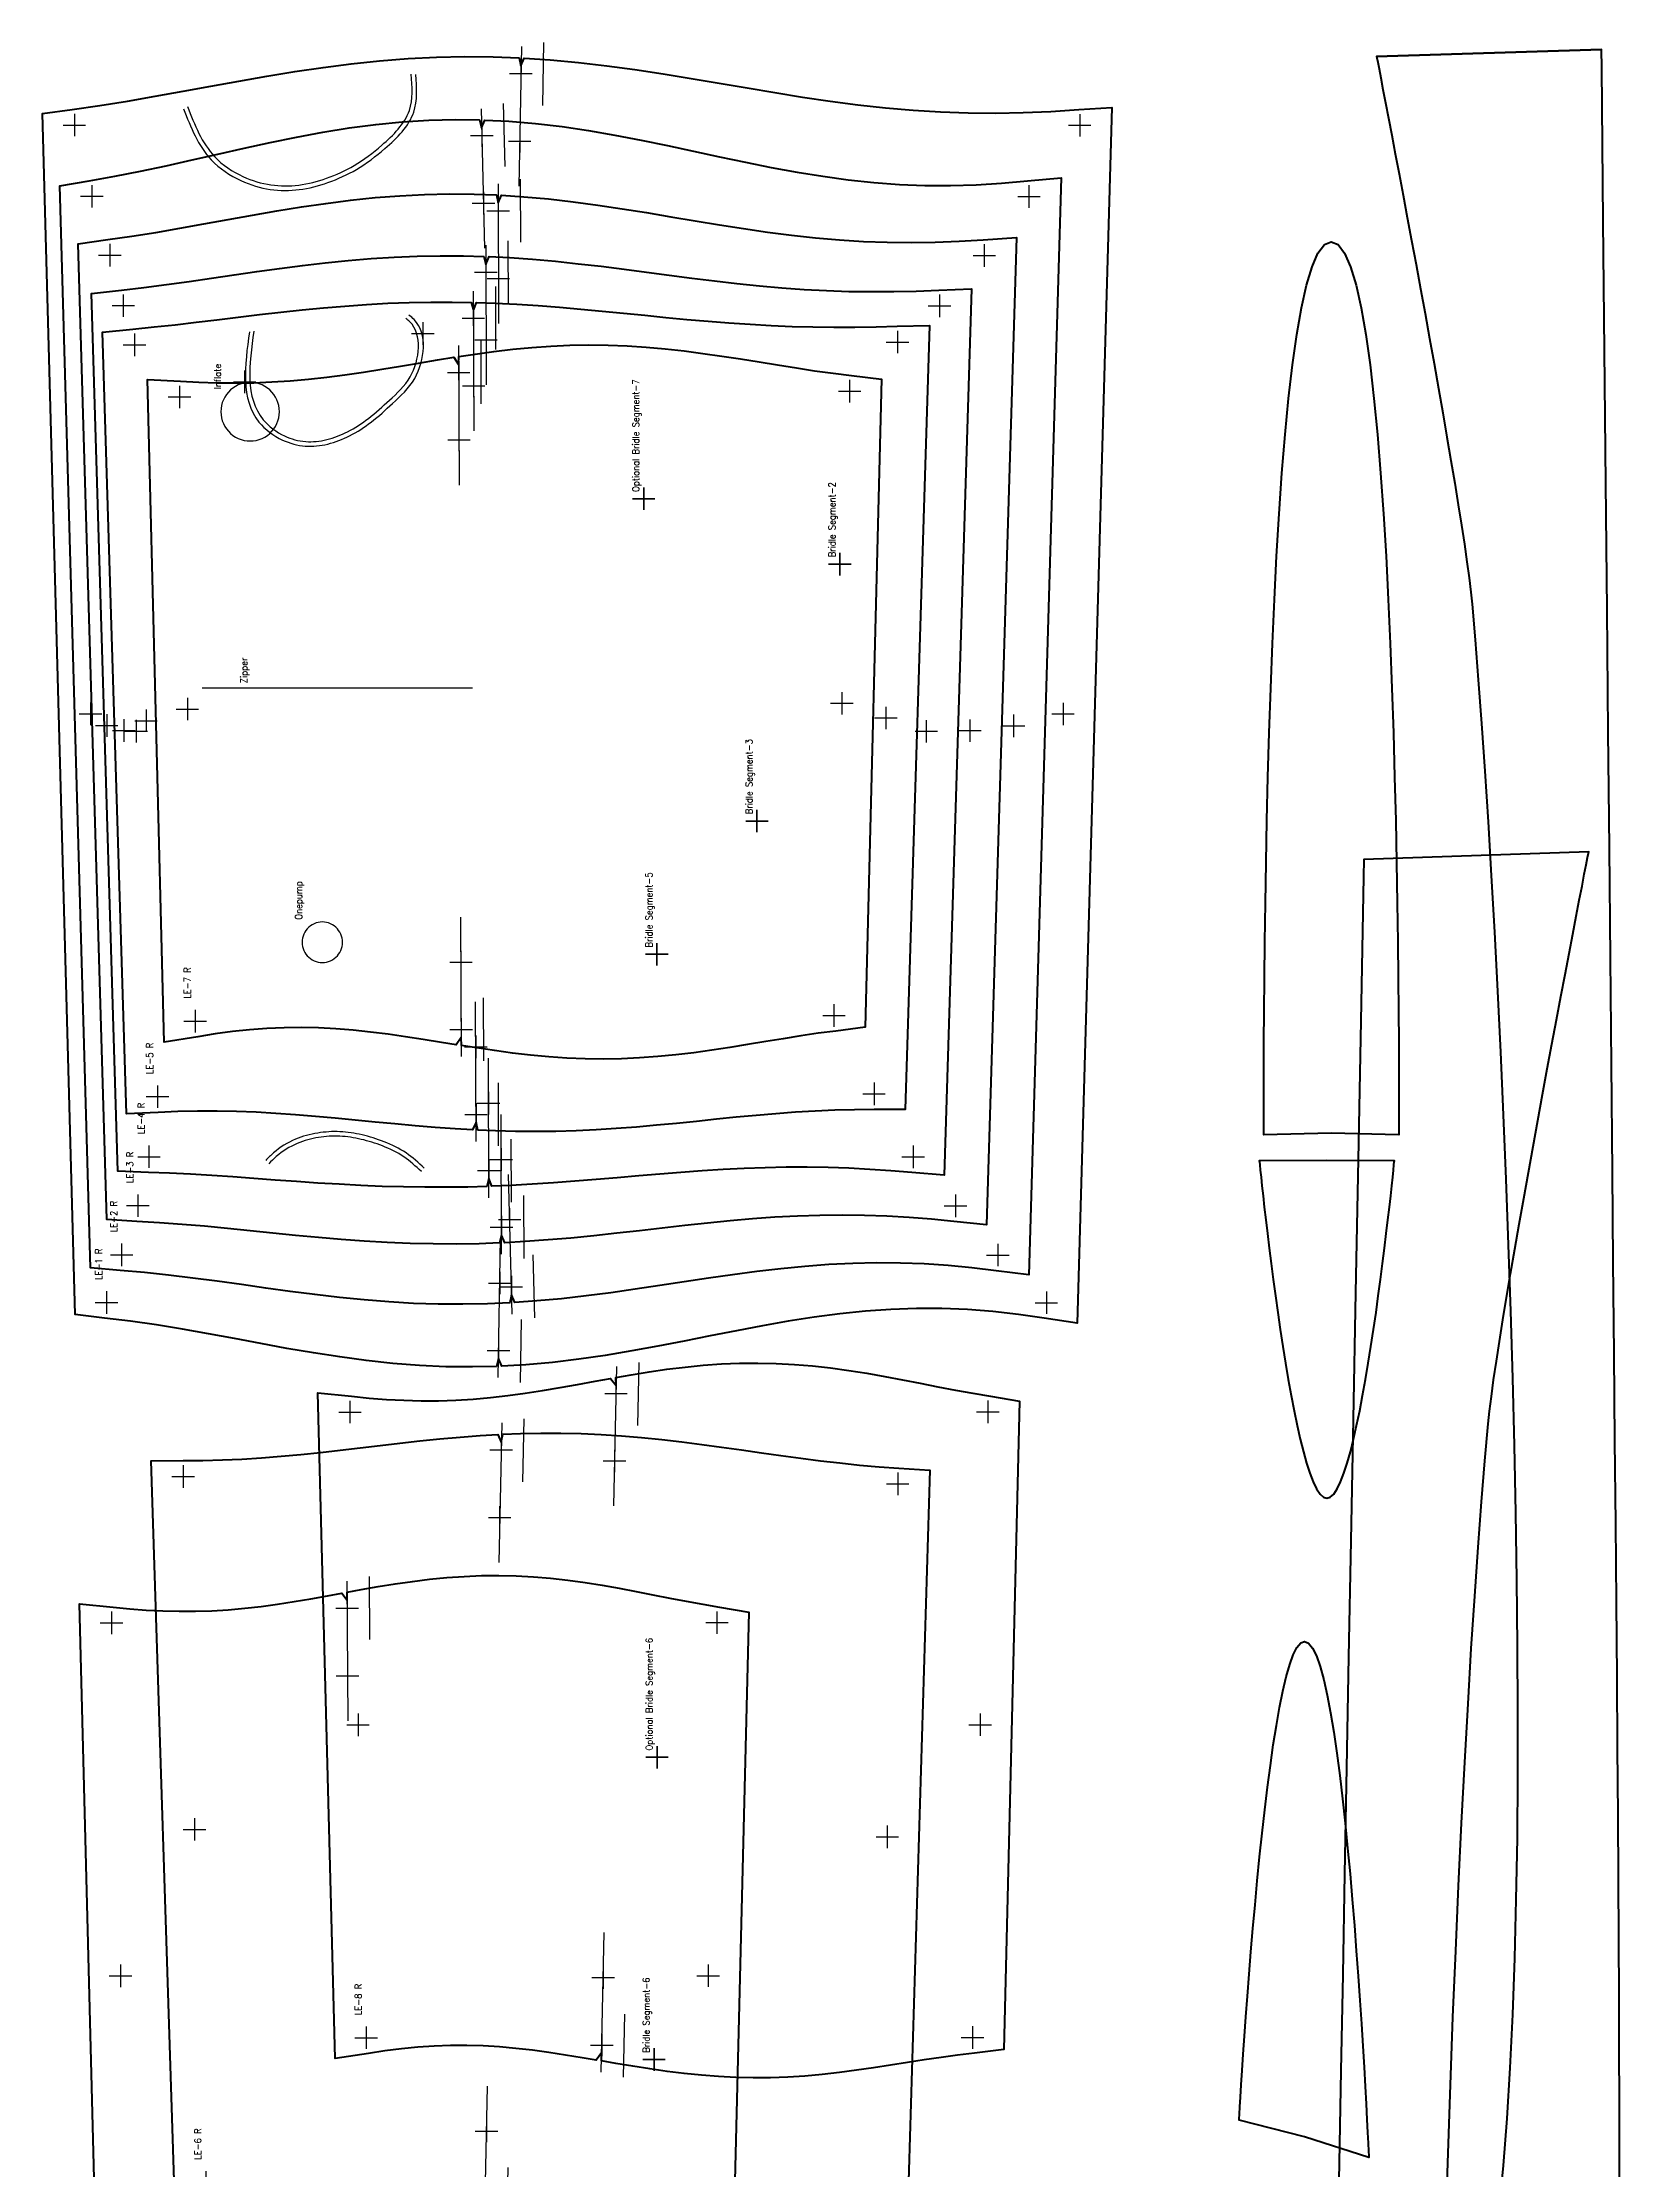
# Model space of a CAD drawing. Header units: millimetres. Extents: x 40 to 1725, y 19 to 1639.
# Drawn here: x 61 to 761, y 691 to 1636 of the extents above; entities that cross this region are included whole.
import ezdxf

# ---------------------------------------------------------------- set-up
doc = ezdxf.new("R2010")
doc.units = ezdxf.units.MM
doc.layers.get('0').update_dxf_attribs({"true_color": 0xffffff})
doc.layers.add('CUT', color=6, linetype='Continuous', lineweight=50, true_color=0xff00ff)
doc.layers.add('DRILL', color=2, linetype='Continuous', lineweight=35, true_color=0xffff00)
doc.layers.add('PEN', color=5, linetype='Continuous', true_color=0x0000ff)
doc.layers.add('TEXT', color=3, linetype='Continuous', true_color=0x00ff00)
doc.styles.add('textstyle11', font='standard')
doc.styles.add('textstyle23', font='standard')
doc.styles.add('textstyle24', font='standard')
doc.styles.add('textstyle25', font='standard')
doc.styles.add('textstyle26', font='standard')
doc.styles.add('textstyle27', font='standard')
doc.styles.add('textstyle28', font='standard')
doc.styles.add('textstyle29', font='standard')
doc.styles.add('textstyle30', font='standard')
doc.styles.add('textstyle31', font='standard')
doc.styles.add('textstyle37', font='standard')
doc.styles.add('textstyle38', font='standard')
doc.styles.add('textstyle40', font='standard')
doc.styles.add('textstyle41', font='standard')
doc.styles.add('textstyle42', font='standard')
doc.styles.add('textstyle58', font='standard')
doc.styles.add('textstyle59', font='standard')
doc.styles.add('textstyle61', font='standard')

# ---------------------------------------------------------------- blocks, each defined once
blk = doc.blocks.new('dacron UV-LE-7_(14)')
at = {"layer": 'CUT'}
blk.add_lwpolyline([(6.99, -0.38), (6.54, -8.61), (6.28, -16.74), (6.21, -24.84), (6.33, -32.94), (6.66, -41.04), (7.19, -49.16), (7.91, -57.24), (8.81, -65.37), (9.86, -73.48), (11.05, -81.68), (12.34, -89.83), (13.71, -98.14), (15.06, -106.2), (16.46, -114.59), (17.62, -121.81), (14.38, -123.98), (17.98, -124.11), (19.05, -131.24), (20.19, -139.66), (21.17, -148.05), (21.97, -156.49), (22.56, -164.93), (22.94, -173.39), (23.08, -181.86), (22.99, -190.33), (22.66, -198.8), (22.12, -207.26), (21.36, -215.7), (20.43, -224.1), (19.35, -232.47), (18.14, -240.85), (16.86, -249.14), (15.52, -257.49), (14.21, -265.61), (12.88, -273.99), (11.65, -282.11), (10.51, -290.32), (9.49, -298.51), (7.85, -311.79), (-279.99, -304.54), (-281.66, -291.57), (-282.67, -283.73), (-283.81, -275.96), (-285.05, -268.07), (-286.32, -260.35), (-287.65, -252.35), (-288.93, -244.43), (-290.15, -236.46), (-291.26, -228.47), (-292.23, -220.45), (-293.03, -212.4), (-293.62, -204.35), (-293.98, -196.28), (-294.12, -188.19), (-294.02, -180.12), (-293.68, -172.04), (-293.12, -163.98), (-292.36, -155.94), (-291.43, -147.92), (-290.35, -139.91), (-289.17, -131.97), (-288.1, -125.22), (-284.5, -125.14), (-287.73, -122.91), (-286.68, -116.42), (-285.37, -108.25), (-284.16, -100.42), (-283.06, -92.62), (-282.09, -84.84), (-281.28, -77.12), (-280.67, -69.42), (-280.28, -61.73), (-280.12, -54.06), (-280.21, -46.41), (-280.54, -38.77), (-281.11, -31.12), (-281.92, -23.46), (-282.94, -15.82), (-284.18, -8.05), (-286.54, 6.82), (7.78, 14.2), (6.99, -0.38)], dxfattribs=at)
at = {"layer": 'DRILL'}
for p, q in [((-40.22, -206.16), (-50.22, -206.16)), ((-45.22, -201.16), (-45.22, -211.16))]:
    blk.add_line(p, q, dxfattribs=at)
at = {"layer": 'PEN'}
for p, q in [((-138.63, 1.52), (-138.63, -8.48)), ((5, 0), (-5, 0)), ((0, 5), (0, -5)), ((-272.27, -6.96), (-282.27, -6.96)), ((-277.27, -1.96), (-277.27, -11.96)), ((-133.63, -3.48), (-143.63, -3.48)), ((-281, -120.12), (-281, -130.12)), ((-251, -120.01), (-251, -130.01)), ((-19.12, -119.11), (-19.12, -129.11)), ((10.88, -118.99), (10.88, -128.99)), ((-293, -125.17), (-231, -124.93)), ((-276, -125.12), (-286, -125.12)), ((-246, -125.01), (-256, -125.01)), ((22.88, -123.95), (-39.12, -124.19)), ((-14.12, -124.11), (-24.12, -124.11)), ((15.88, -123.99), (5.88, -123.99)), ((-294.96, -135.18), (-266.96, -135.07)), ((-3.08, -134.05), (24.92, -133.94)), ((-40.22, -206.16), (-50.22, -206.16)), ((-45.22, -201.16), (-45.22, -211.16)), ((-269.72, -290.67), (-279.72, -290.67)), ((-274.72, -285.67), (-274.72, -295.67)), ((-136.09, -289.16), (-136.09, -299.16)), ((2.55, -292.65), (2.55, -302.65)), ((-131.09, -294.16), (-141.09, -294.16)), ((7.55, -297.65), (-2.45, -297.65))]:
    blk.add_line(p, q, dxfattribs=at)
at = {"layer": 'TEXT'}
for s, style, p in [('LE-7 R', 'textstyle24', (-267.27, -4.96)), ('Optional Bridle Segment-7', 'textstyle23', (-42.22, -204.16))]:
    blk.add_text(s, height=3, dxfattribs=dict(at, style=style)).set_placement(p)
blk = doc.blocks.new('dacron UV-LE-1_(8)')
at = {"layer": 'CUT'}
blk.add_lwpolyline([(6.93, 0.99), (8.69, -11.33), (10.64, -23.61), (12.76, -35.91), (14.98, -48.25), (17.25, -60.62), (19.51, -73.02), (21.69, -85.47), (23.74, -97.95), (25.59, -110.47), (27.2, -123.01), (28.52, -135.59), (29.51, -148.19), (30.15, -160.81), (30.41, -173.43), (30.3, -186.06), (29.86, -197.52), (26.32, -198.38), (29.74, -199.85), (28.97, -211.3), (27.8, -223.89), (26.34, -236.45), (24.63, -248.99), (22.73, -261.5), (20.7, -273.96), (18.59, -286.4), (16.46, -298.79), (14.39, -311.16), (12.42, -323.48), (10.61, -335.78), (9.01, -348.05), (7.66, -360.3), (6.59, -372.54), (5.84, -384.76), (5.4, -396.99), (5.3, -409.22), (5.52, -421.47), (6.05, -433.74), (6.86, -446.11), (7.83, -460.8), (-532.18, -445.49), (-530.01, -430.73), (-528.33, -419.3), (-527.04, -407.98), (-526.16, -396.67), (-525.7, -385.36), (-525.66, -374.04), (-526.05, -362.7), (-526.84, -351.34), (-528.01, -339.95), (-529.51, -328.53), (-531.3, -317.07), (-533.33, -305.58), (-535.52, -294.04), (-537.81, -282.48), (-540.12, -270.87), (-542.39, -259.22), (-544.54, -247.54), (-546.5, -235.83), (-548.21, -224.08), (-549.62, -212.31), (-550.68, -200.51), (-551.29, -189.87), (-547.86, -188.36), (-551.39, -187.53), (-551.63, -176.88), (-551.5, -165.06), (-550.96, -153.24), (-550.04, -141.43), (-548.77, -129.64), (-547.2, -117.87), (-545.38, -106.14), (-543.36, -94.43), (-541.23, -82.76), (-539.06, -71.12), (-536.91, -59.53), (-534.85, -47.97), (-532.96, -36.46), (-531.31, -24.98), (-529.93, -13.44), (-528.37, -0.41), (5.06, 14.14), (6.93, 0.99)], dxfattribs=at)
at = {"layer": 'PEN'}
for p, q in [((5, 0), (-5, 0)), ((0, 5), (0, -5)), ((-522.98, -9.27), (-522.98, -19.27)), ((-256.49, -7.14), (-266.49, -7.14)), ((-261.49, -2.14), (-261.49, -12.14)), ((-517.98, -14.27), (-527.98, -14.27)), ((-556.36, -188.21), (-494.37, -189.29)), ((-539.36, -188.42), (-549.36, -188.42)), ((-544.36, -183.42), (-544.36, -193.42)), ((-509.37, -188.94), (-519.37, -188.94)), ((-514.37, -183.94), (-514.37, -193.94)), ((-558.54, -198.17), (-530.54, -198.66)), ((34.82, -198.53), (-27.17, -197.44)), ((-2.17, -197.79), (-12.17, -197.79)), ((-7.17, -192.79), (-7.17, -202.79)), ((27.82, -198.32), (17.82, -198.32)), ((22.82, -193.32), (22.82, -203.32)), ((8.65, -208.07), (36.65, -208.56)), ((-518.08, -431.74), (-528.08, -431.74)), ((-523.08, -426.74), (-523.08, -436.74)), ((-261.6, -434.16), (-261.6, -444.16)), ((-256.6, -439.16), (-266.6, -439.16)), ((-0.12, -441.57), (-0.12, -451.57)), ((4.88, -446.57), (-5.12, -446.57))]:
    blk.add_line(p, q, dxfattribs=at)
blk.add_lwpolyline([(-249.91, -56.82), (-249.91, -176.82)], dxfattribs=at)
blk.add_lwpolyline([(-127.33, -65.07), (-128.69, -65.15), (-130.03, -65.36), (-131.35, -65.71), (-132.62, -66.2), (-133.83, -66.82), (-134.97, -67.56), (-136.03, -68.41), (-136.99, -69.38), (-137.85, -70.43), (-138.59, -71.57), (-139.21, -72.79), (-139.7, -74.06), (-140.05, -75.37), (-140.26, -76.72), (-140.33, -78.07), (-140.26, -79.43), (-140.05, -80.78), (-139.7, -82.09), (-139.21, -83.36), (-138.59, -84.57), (-137.85, -85.72), (-136.99, -86.77), (-136.03, -87.74), (-134.97, -88.59), (-133.83, -89.33), (-132.62, -89.95), (-131.35, -90.44), (-130.03, -90.79), (-128.69, -91), (-127.33, -91.07), (-125.97, -91), (-124.63, -90.79), (-123.31, -90.44), (-122.04, -89.95), (-120.83, -89.33), (-119.69, -88.59), (-118.63, -87.74), (-117.67, -86.77), (-116.81, -85.72), (-116.07, -84.57), (-115.46, -83.36), (-114.97, -82.09), (-114.62, -80.78), (-114.4, -79.43), (-114.33, -78.07), (-114.4, -76.72), (-114.62, -75.37), (-114.97, -74.06), (-115.46, -72.79), (-116.07, -71.57), (-116.81, -70.43), (-117.67, -69.38), (-118.63, -68.41), (-119.69, -67.56), (-120.83, -66.82), (-122.04, -66.2), (-123.31, -65.71), (-124.63, -65.36), (-125.97, -65.15)], close=True, dxfattribs=at)
for points, knots in [([(7.27, -48.45), (-0.99, -51.71), (-14.38, -57.01), (-25.05, -72.98), (-29.19, -86.68), (-29.21, -100.08), (-25.82, -113.02), (-19.87, -126.15), (-9.78, -139.23), (3.71, -152.98), (16.66, -152.05), (22.47, -151.64)], [0, 0, 0, 0, 25.890205, 41.989188, 55.563973, 68.455314, 81.573414, 95.501645, 111.208559, 131.801421, 148.565634, 148.565634, 148.565634, 148.565634]), ([(8.22, -50.21), (0.11, -53.4), (-12.89, -58.52), (-23.22, -73.93), (-27.17, -87.01), (-27.19, -99.87), (-23.91, -112.37), (-18.14, -125.1), (-8.41, -137.72), (4.57, -150.93), (16.99, -150.04), (22.58, -149.64)], [0, 0, 0, 0, 25.41954, 40.724049, 53.689875, 66.0483, 78.726292, 92.2587, 107.495311, 127.183308, 143.309564, 143.309564, 143.309564, 143.309564])]:
    blk.add_open_spline(points, degree=3, knots=knots, dxfattribs=at)
at = {"layer": 'TEXT'}
for s, style, p in [('LE-1 R', 'textstyle42', (-512.98, -12.27)), ('Inflate', 'textstyle41', (-117.33, -65.07)), ('Zipper', 'textstyle40', (-247.91, -76.82))]:
    blk.add_text(s, height=3, dxfattribs=dict(at, style=style)).set_placement(p)
blk = doc.blocks.new('dacron UV-LE-2_(9)')
at = {"layer": 'CUT'}
blk.add_lwpolyline([(6.9, 1.2), (8.9, -10.25), (11.14, -21.65), (13.57, -33.09), (16.14, -44.56), (18.76, -56.06), (21.39, -67.66), (23.93, -79.27), (26.31, -90.92), (28.48, -102.62), (30.35, -114.37), (31.89, -126.14), (33.04, -137.95), (33.78, -149.78), (34.07, -161.62), (33.94, -172.3), (30.42, -173.16), (33.87, -174.63), (33.33, -185.31), (32.33, -197.13), (30.93, -208.92), (29.2, -220.69), (27.18, -232.41), (24.94, -244.1), (22.54, -255.74), (20.06, -267.34), (17.57, -278.88), (15.14, -290.4), (12.85, -301.86), (10.75, -313.29), (8.9, -324.68), (7.36, -336.05), (6.15, -347.4), (5.31, -358.73), (4.86, -370.07), (4.8, -381.42), (5.12, -392.78), (5.81, -404.17), (6.85, -415.68), (8.19, -430.56), (-479, -416.26), (-477.23, -401.67), (-475.94, -391), (-474.94, -380.4), (-474.23, -369.81), (-473.84, -359.22), (-473.75, -348.63), (-473.98, -338.02), (-474.5, -327.39), (-475.3, -316.74), (-476.35, -306.07), (-477.61, -295.37), (-479.04, -284.64), (-480.59, -273.89), (-482.22, -263.11), (-483.86, -252.3), (-485.49, -241.42), (-487.03, -230.54), (-488.43, -219.65), (-489.66, -208.72), (-490.68, -197.76), (-491.37, -187.97), (-487.96, -186.49), (-491.5, -185.64), (-491.95, -175.83), (-492.16, -164.84), (-492.08, -153.86), (-491.72, -142.87), (-491.08, -131.9), (-490.2, -120.94), (-489.1, -109.99), (-487.83, -99.08), (-486.43, -88.18), (-484.94, -77.3), (-483.42, -66.48), (-481.92, -55.65), (-480.5, -44.89), (-479.2, -34.15), (-478.08, -23.43), (-477.15, -12.66), (-476.02, 0.58), (4.64, 14.14), (6.9, 1.2)], dxfattribs=at)
at = {"layer": 'DRILL'}
for p, q in [((-163.37, -327.32), (-163.37, -337.32)), ((-158.37, -332.32), (-168.37, -332.32))]:
    blk.add_line(p, q, dxfattribs=at)
at = {"layer": 'PEN'}
for p, q in [((5, 0), (-5, 0)), ((0, 5), (0, -5)), ((-470.18, -8.26), (-470.18, -18.26)), ((-230.09, -6.63), (-240.09, -6.63)), ((-235.09, -1.63), (-235.09, -11.63)), ((-465.18, -13.26), (-475.18, -13.26)), ((-3.06, -169.02), (-3.06, -179.02)), ((26.93, -168.25), (26.93, -178.25)), ((38.92, -172.94), (-23.06, -174.53)), ((1.94, -174.02), (-8.06, -174.02)), ((31.93, -173.25), (21.93, -173.25)), ((-496.46, -186.71), (-434.48, -185.11)), ((-479.46, -186.4), (-489.46, -186.4)), ((-484.46, -181.4), (-484.46, -191.4)), ((-449.47, -185.63), (-459.47, -185.63)), ((-454.47, -180.63), (-454.47, -190.63)), ((13.19, -183.61), (41.18, -182.89)), ((-498.2, -196.76), (-470.21, -196.04)), ((-163.37, -327.32), (-163.37, -337.32)), ((-158.37, -332.32), (-168.37, -332.32)), ((-465.28, -402.51), (-475.28, -402.51)), ((-470.28, -397.51), (-470.28, -407.51)), ((-235.2, -404.41), (-235.2, -414.41)), ((-230.2, -409.41), (-240.2, -409.41)), ((-0.12, -411.31), (-0.12, -421.31)), ((4.88, -416.31), (-5.12, -416.31))]:
    blk.add_line(p, q, dxfattribs=at)
at = {"layer": 'TEXT'}
for s, style, p in [('LE-2 R', 'textstyle38', (-460.18, -11.26)), ('Bridle Segment-2', 'textstyle37', (-160.37, -330.32))]:
    blk.add_text(s, height=3, dxfattribs=dict(at, style=style)).set_placement(p)
blk = doc.blocks.new('dacron UV-LE-3_(10)')
at = {"layer": 'CUT'}
blk.add_lwpolyline([(6.93, 0.99), (8.45, -9.72), (10.15, -20.39), (11.97, -31.07), (13.89, -41.79), (15.85, -52.54), (17.8, -63.34), (19.68, -74.18), (21.45, -85.05), (23.05, -95.94), (24.44, -106.88), (25.58, -117.83), (26.44, -128.81), (26.99, -139.81), (27.23, -150.82), (27.13, -161.82), (26.77, -171.66), (23.23, -172.46), (26.65, -173.99), (26, -183.82), (25, -194.79), (23.75, -205.73), (22.29, -216.66), (20.67, -227.54), (18.92, -238.41), (17.11, -249.21), (15.29, -260.02), (13.51, -270.74), (11.82, -281.46), (10.26, -292.14), (8.88, -302.8), (7.72, -313.44), (6.79, -324.06), (6.13, -334.67), (5.74, -345.29), (5.63, -355.91), (5.8, -366.54), (6.22, -377.2), (6.89, -387.95), (7.81, -402.63), (-430.63, -389.34), (-429.18, -374.89), (-428.18, -364.91), (-427.39, -354.98), (-426.81, -345.07), (-426.46, -335.16), (-426.35, -325.23), (-426.46, -315.31), (-426.78, -305.37), (-427.31, -295.41), (-428.03, -285.43), (-428.89, -275.44), (-429.89, -265.42), (-430.98, -255.33), (-432.11, -245.38), (-433.29, -235.19), (-434.43, -225.1), (-435.52, -214.96), (-436.52, -204.81), (-437.4, -194.63), (-438.13, -184.42), (-438.62, -175.4), (-435.19, -173.92), (-438.73, -173.07), (-439.05, -164.02), (-439.22, -153.79), (-439.18, -143.58), (-438.95, -133.35), (-438.52, -123.15), (-437.92, -112.96), (-437.17, -102.76), (-436.3, -92.61), (-435.34, -82.44), (-434.33, -72.33), (-433.29, -62.23), (-432.28, -52.16), (-431.31, -42.05), (-430.45, -32.04), (-429.71, -22.04), (-429.12, -11.98), (-428.34, 1.43), (5.06, 14.15), (6.93, 0.99)], dxfattribs=at)
at = {"layer": 'DRILL'}
for p, q in [((-251.3, -282.4), (-251.3, -292.4)), ((-246.3, -287.4), (-256.3, -287.4))]:
    blk.add_line(p, q, dxfattribs=at)
at = {"layer": 'PEN'}
for p, q in [((5, 0), (-5, 0)), ((0, 5), (0, -5)), ((-422.13, -7.39), (-422.13, -17.39)), ((-206.07, -6.2), (-216.07, -6.2)), ((-211.07, -1.2), (-211.07, -11.2)), ((-417.13, -12.39), (-427.13, -12.39)), ((-431.69, -168.91), (-431.69, -178.91)), ((-401.69, -168.82), (-401.69, -178.82)), ((-10.27, -167.56), (-10.27, -177.56)), ((19.73, -167.47), (19.73, -177.47)), ((-443.69, -173.95), (-381.69, -173.75)), ((-426.69, -173.91), (-436.69, -173.91)), ((-396.69, -173.82), (-406.69, -173.82)), ((31.73, -172.43), (-30.27, -172.63)), ((-5.27, -172.56), (-15.27, -172.56)), ((24.73, -172.47), (14.73, -172.47)), ((-445.66, -183.96), (-417.66, -183.87)), ((5.76, -182.51), (33.76, -182.42)), ((-251.3, -282.4), (-251.3, -292.4)), ((-246.3, -287.4), (-256.3, -287.4)), ((-417.22, -375.59), (-427.22, -375.59)), ((-422.22, -370.59), (-422.22, -380.59)), ((-211.16, -376.98), (-211.16, -386.98)), ((-206.16, -381.98), (-216.16, -381.98)), ((-0.09, -383.38), (-0.09, -393.38)), ((4.91, -388.38), (-5.09, -388.38))]:
    blk.add_line(p, q, dxfattribs=at)
at = {"layer": 'TEXT'}
for s, style, p in [('LE-3 R', 'textstyle59', (-412.13, -10.39)), ('Bridle Segment-3', 'textstyle58', (-248.3, -285.4))]:
    blk.add_text(s, height=3, dxfattribs=dict(at, style=style)).set_placement(p)
blk = doc.blocks.new('dacron UV-LE-4_(11)')
at = {"layer": 'CUT'}
blk.add_lwpolyline([(6.95, 0.81), (8.12, -9.2), (9.41, -19.16), (10.79, -29.19), (12.22, -39.16), (13.69, -49.22), (15.14, -59.32), (16.54, -69.44), (17.85, -79.56), (19.03, -89.73), (20.07, -99.9), (20.91, -110.11), (21.56, -120.34), (21.98, -130.56), (22.16, -140.82), (22.11, -151.05), (21.86, -160.12), (18.33, -161.01), (21.77, -162.45), (21.32, -171.53), (20.61, -181.73), (19.71, -191.93), (18.65, -202.11), (17.48, -212.24), (16.21, -222.42), (14.9, -232.43), (13.57, -242.51), (12.26, -252.61), (11.01, -262.61), (9.86, -272.6), (8.83, -282.57), (7.95, -292.52), (7.23, -302.47), (6.7, -312.43), (6.36, -322.35), (6.22, -332.29), (6.28, -342.26), (6.51, -352.22), (6.92, -362.26), (7.51, -376.79), (-386.25, -364.6), (-385.04, -350.25), (-384.25, -340.91), (-383.62, -331.61), (-383.14, -322.32), (-382.83, -313.03), (-382.7, -303.73), (-382.73, -294.43), (-382.91, -285.12), (-383.25, -275.79), (-383.73, -266.44), (-384.32, -257.09), (-385, -247.73), (-385.75, -238.33), (-386.55, -228.95), (-387.37, -219.45), (-388.17, -210.08), (-388.94, -200.58), (-389.65, -191.11), (-390.28, -181.59), (-390.8, -172.1), (-391.16, -163.76), (-387.71, -162.35), (-391.24, -161.43), (-391.48, -153.07), (-391.61, -143.54), (-391.61, -134.01), (-391.46, -124.49), (-391.18, -114.97), (-390.78, -105.47), (-390.28, -95.93), (-389.7, -86.49), (-389.05, -77), (-388.36, -67.43), (-387.67, -58.01), (-387, -48.67), (-386.37, -39.3), (-385.81, -29.9), (-385.35, -20.54), (-385, -11.14), (-384.49, 2.41), (5.39, 14.17), (6.95, 0.81)], dxfattribs=at)
at = {"layer": 'PEN'}
for p, q in [((5, 0), (-5, 0)), ((0, 5), (0, -5)), ((-378, -6.4), (-378, -16.4)), ((-184, -5.7), (-194, -5.7)), ((-189, -0.7), (-189, -10.7)), ((-373, -11.4), (-383, -11.4)), ((-384.21, -157.34), (-384.21, -167.34)), ((-354.21, -157.24), (-354.21, -167.24)), ((-15.17, -156.12), (-15.17, -166.12)), ((14.83, -156.02), (14.83, -166.02)), ((-396.21, -162.38), (-334.21, -162.17)), ((-379.21, -162.34), (-389.21, -162.34)), ((-349.21, -162.24), (-359.21, -162.24)), ((26.83, -160.98), (-35.17, -161.19)), ((-10.17, -161.12), (-20.17, -161.12)), ((19.83, -161.02), (9.83, -161.02)), ((-398.18, -172.39), (-370.18, -172.29)), ((0.86, -171.07), (28.86, -170.98)), ((-378.07, -345.84), (-378.07, -355.84)), ((-373.07, -350.84), (-383.07, -350.84)), ((-184.07, -356.69), (-194.07, -356.69)), ((-189.07, -351.69), (-189.07, -361.69)), ((-0.07, -357.55), (-0.07, -367.55)), ((4.93, -362.55), (-5.07, -362.55))]:
    blk.add_line(p, q, dxfattribs=at)
blk.add_lwpolyline([(-282.76, -79.39), (-283.7, -79.44), (-284.63, -79.58), (-285.54, -79.83), (-286.42, -80.17), (-287.26, -80.59), (-288.05, -81.11), (-288.78, -81.7), (-289.45, -82.37), (-290.04, -83.1), (-290.55, -83.89), (-290.98, -84.73), (-291.32, -85.61), (-291.56, -86.52), (-291.71, -87.45), (-291.76, -88.39), (-291.71, -89.33), (-291.56, -90.26), (-291.32, -91.17), (-290.98, -92.05), (-290.55, -92.89), (-290.04, -93.68), (-289.45, -94.41), (-288.78, -95.08), (-288.05, -95.67), (-287.26, -96.18), (-286.42, -96.61), (-285.54, -96.95), (-284.63, -97.19), (-283.7, -97.34), (-282.76, -97.39), (-281.82, -97.34), (-280.89, -97.19), (-279.98, -96.95), (-279.1, -96.61), (-278.26, -96.18), (-277.47, -95.67), (-276.73, -95.08), (-276.07, -94.41), (-275.48, -93.68), (-274.96, -92.89), (-274.54, -92.05), (-274.2, -91.17), (-273.95, -90.26), (-273.81, -89.33), (-273.76, -88.39), (-273.81, -87.45), (-273.95, -86.52), (-274.2, -85.61), (-274.54, -84.73), (-274.96, -83.89), (-275.48, -83.1), (-276.07, -82.37), (-276.73, -81.7), (-277.47, -81.11), (-278.26, -80.59), (-279.1, -80.17), (-279.98, -79.83), (-280.89, -79.58), (-281.82, -79.44)], close=True, dxfattribs=at)
for points, knots in [([(-384.58, -132.4), (-382.26, -129.89), (-377.52, -124.76), (-373.05, -115.39), (-370.11, -105.78), (-368.56, -96.2), (-369.18, -86.55), (-371.81, -76.75), (-376.31, -69.38), (-380.03, -65.73), (-381.14, -64.64)], [0, 0, 0, 0, 10.200534, 20.847141, 30.765121, 40.332449, 49.788465, 59.5501, 70.525611, 75.174008, 75.174008, 75.174008, 75.174008]), ([(-383.05, -133.69), (-380.68, -131.12), (-375.8, -125.83), (-371.19, -116.17), (-368.14, -106.22), (-366.54, -96.26), (-367.19, -86.19), (-369.93, -75.93), (-374.66, -68.2), (-378.54, -64.38), (-379.7, -63.25)], [0, 0, 0, 0, 10.428502, 21.474319, 31.719072, 41.645338, 51.520597, 61.780347, 73.255542, 78.119391, 78.119391, 78.119391, 78.119391])]:
    blk.add_open_spline(points, degree=3, knots=knots, dxfattribs=at)
at = {"layer": 'TEXT'}
for s, style, p in [('LE-4 R', 'textstyle31', (-368, -9.4)), ('Onepump', 'textstyle30', (-272.76, -79.39))]:
    blk.add_text(s, height=3, dxfattribs=dict(at, style=style)).set_placement(p)
blk = doc.blocks.new('dacron UV-LE-5_(12)')
at = {"layer": 'CUT'}
blk.add_lwpolyline([(6.97, 0.7), (7.91, -8.67), (8.93, -18), (10.02, -27.42), (11.12, -36.55), (12.27, -46.11), (13.4, -55.54), (14.48, -65.02), (15.5, -74.45), (16.42, -83.96), (17.22, -93.45), (17.9, -102.99), (18.42, -112.51), (18.77, -122.05), (18.96, -131.59), (18.97, -141.15), (18.83, -149.52), (15.31, -150.5), (18.77, -151.85), (18.49, -160.24), (18.01, -169.76), (17.41, -179.28), (16.68, -188.79), (15.86, -198.27), (14.98, -207.7), (14.05, -217.18), (13.11, -226.65), (12.19, -235.99), (11.3, -245.35), (10.47, -254.74), (9.73, -264.06), (9.09, -273.42), (8.57, -282.73), (8.18, -292.05), (7.92, -301.37), (7.8, -310.7), (7.81, -320.01), (7.95, -329.36), (8.21, -338.75), (8.61, -353.18), (-339.68, -342.28), (-339.73, -328.51), (-339.76, -319.75), (-339.97, -311.05), (-340.35, -302.33), (-340.88, -293.58), (-341.53, -284.86), (-342.3, -276.06), (-343.14, -267.26), (-344.02, -258.47), (-344.94, -249.6), (-345.83, -240.76), (-346.68, -231.82), (-347.46, -222.95), (-348.14, -214.01), (-348.7, -205.08), (-349.12, -196.14), (-349.38, -187.17), (-349.48, -178.22), (-349.42, -169.25), (-349.2, -160.3), (-348.87, -152.51), (-345.33, -151.71), (-348.75, -150.18), (-348.3, -142.41), (-347.66, -133.48), (-346.92, -124.59), (-346.1, -115.68), (-345.25, -106.82), (-344.38, -98), (-343.52, -89.13), (-342.72, -80.34), (-341.99, -71.55), (-341.37, -62.8), (-340.88, -54.06), (-340.54, -45.35), (-340.36, -36.64), (-340.36, -27.95), (-340.56, -19.28), (-340.94, -10.53), (-341.56, 3.55), (5.61, 14.18), (6.97, 0.7)], dxfattribs=at)
at = {"layer": 'DRILL'}
for p, q in [((-265.72, -232.03), (-275.72, -232.03)), ((-270.72, -227.03), (-270.72, -237.03))]:
    blk.add_line(p, q, dxfattribs=at)
at = {"layer": 'PEN'}
for p, q in [((5, 0), (-5, 0)), ((0, 5), (0, -5)), ((-333.95, -5.22), (-333.95, -15.22)), ((-161.97, -5.11), (-171.97, -5.11)), ((-166.97, -0.11), (-166.97, -10.11)), ((-328.95, -10.22), (-338.95, -10.22)), ((-16.42, -43.9), (-16.42, -53.9)), ((-11.42, -48.9), (-21.42, -48.9)), ((10.02, -128.1), (0.02, -128.1)), ((5.02, -123.1), (5.02, -133.1)), ((-341.83, -146.7), (-341.83, -156.7)), ((-311.83, -146.6), (-311.83, -156.6)), ((23.81, -150.48), (-38.19, -150.68)), ((-13.19, -150.62), (-23.19, -150.62)), ((-18.19, -145.62), (-18.19, -155.62)), ((16.81, -150.52), (6.81, -150.52)), ((11.81, -145.52), (11.81, -155.52)), ((-353.83, -151.74), (-291.83, -151.53)), ((-336.83, -151.7), (-346.83, -151.7)), ((-306.83, -151.6), (-316.83, -151.6)), ((-2.15, -160.56), (25.85, -160.47)), ((-355.79, -161.75), (-327.79, -161.65)), ((-265.72, -232.03), (-275.72, -232.03)), ((-270.72, -227.03), (-270.72, -237.03)), ((-327.73, -328.49), (-337.73, -328.49)), ((-332.73, -323.49), (-332.73, -333.49)), ((-165.76, -328.71), (-165.76, -338.71)), ((-160.76, -333.71), (-170.76, -333.71)), ((6.21, -338.94), (-3.79, -338.94)), ((1.21, -333.94), (1.21, -343.94))]:
    blk.add_line(p, q, dxfattribs=at)
for points, knots in [([(5.83, -51), (-9.23, -49.02), (-29.18, -46.39), (-42.62, -64.71), (-45.63, -75.65), (-44.52, -86.09), (-40.55, -95.98), (-34.36, -105.67), (-25.5, -115.17), (-13.79, -128.28), (6.47, -130.42), (12.58, -122.71), (13.23, -121.89)], [0, 0, 0, 0, 40.444656, 53.586559, 64.041483, 74.031585, 84.44611, 95.772503, 108.331273, 123.215764, 149.354857, 152.476005, 152.476005, 152.476005, 152.476005]), ([(6.04, -52.98), (-8.72, -50.99), (-27.92, -48.4), (-40.81, -65.77), (-43.56, -75.87), (-42.51, -85.68), (-38.72, -95.11), (-32.73, -104.48), (-24.21, -113.61), (-13.15, -126), (5.63, -128.13), (11.25, -121.16), (11.71, -120.58)], [0, 0, 0, 0, 39.577961, 51.462422, 61.171393, 70.530555, 80.469672, 91.442611, 103.721454, 117.706321, 142.170308, 144.384594, 144.384594, 144.384594, 144.384594])]:
    blk.add_open_spline(points, degree=3, knots=knots, dxfattribs=at)
at = {"layer": 'TEXT'}
for s, style, p in [('LE-5 R', 'textstyle29', (-323.95, -8.22)), ('Bridle Segment-5', 'textstyle28', (-267.72, -230.03))]:
    blk.add_text(s, height=3, dxfattribs=dict(at, style=style)).set_placement(p)
blk = doc.blocks.new('dacron UV-LE-6_(13)')
at = {"layer": 'CUT'}
blk.add_lwpolyline([(7, 0.07), (7.08, -8.69), (7.33, -17.4), (7.73, -26.09), (8.28, -34.81), (8.97, -43.52), (9.77, -52.25), (10.68, -60.98), (11.66, -69.77), (12.7, -78.6), (13.75, -87.42), (14.78, -96.23), (15.77, -105.13), (16.69, -114.02), (17.51, -122.95), (18.2, -131.88), (18.66, -139.68), (15.24, -141.27), (18.78, -142.01), (19.1, -149.81), (19.28, -158.79), (19.27, -167.77), (19.06, -176.75), (18.66, -185.71), (18.08, -194.67), (17.33, -203.61), (16.42, -212.53), (15.39, -221.44), (14.25, -230.32), (13.05, -239.14), (11.79, -248), (10.53, -256.82), (9.3, -265.52), (8.1, -274.28), (6.98, -283.03), (5.97, -291.72), (5.07, -300.43), (4.31, -309.11), (3.7, -317.86), (2.74, -331.56), (-322.95, -321.92), (-323.84, -308.56), (-324.39, -300.32), (-325.09, -292.14), (-325.92, -283.91), (-326.83, -275.66), (-327.81, -267.36), (-328.8, -259.03), (-329.77, -250.72), (-330.68, -242.36), (-331.5, -233.97), (-332.2, -225.55), (-332.73, -217.13), (-333.09, -208.69), (-333.26, -200.25), (-333.21, -191.8), (-332.95, -183.36), (-332.49, -174.92), (-331.83, -166.5), (-331, -158.1), (-330, -149.72), (-328.89, -141.37), (-327.84, -134.18), (-324.25, -133.98), (-327.5, -131.87), (-326.41, -124.73), (-325.13, -116.52), (-323.85, -108.2), (-322.63, -100), (-321.51, -91.81), (-320.52, -83.64), (-319.68, -75.51), (-319.03, -67.39), (-318.57, -59.29), (-318.33, -51.21), (-318.32, -43.13), (-318.54, -35.06), (-318.98, -26.98), (-319.64, -18.89), (-320.51, -10.72), (-322.05, 3.76), (6.86, 14.23), (7, 0.07)], dxfattribs=at)
at = {"layer": 'DRILL'}
for p, q in [((-258.98, -204.14), (-258.98, -214.14)), ((-124.76, -205.46), (-124.76, -215.46)), ((-253.98, -209.14), (-263.98, -209.14)), ((-119.76, -210.46), (-129.76, -210.46))]:
    blk.add_line(p, q, dxfattribs=at)
at = {"layer": 'PEN'}
for p, q in [((-156.78, 0.01), (-156.78, -9.99)), ((5, 0), (-5, 0)), ((0, 5), (0, -5)), ((-313.55, -4.98), (-313.55, -14.98)), ((-151.78, -4.99), (-161.78, -4.99)), ((-308.55, -9.98), (-318.55, -9.98)), ((-320.75, -129.06), (-320.75, -139.06)), ((-290.76, -129.7), (-290.76, -139.7)), ((-332.75, -133.8), (-270.76, -135.13)), ((-315.75, -134.06), (-325.75, -134.06)), ((-285.76, -134.7), (-295.76, -134.7)), ((23.74, -141.45), (-38.25, -140.12)), ((-13.25, -140.55), (-23.25, -140.55)), ((-18.25, -135.55), (-18.25, -145.55)), ((16.74, -141.19), (6.74, -141.19)), ((11.74, -136.19), (11.74, -146.19)), ((-334.96, -143.76), (-306.97, -144.36)), ((-2.47, -150.89), (25.52, -151.49)), ((-258.98, -204.14), (-258.98, -214.14)), ((-124.76, -205.46), (-124.76, -215.46)), ((-253.98, -209.14), (-263.98, -209.14)), ((-119.76, -210.46), (-129.76, -210.46)), ((-311.86, -308.1), (-321.86, -308.1)), ((-316.86, -303.1), (-316.86, -313.1)), ((-160.07, -307.74), (-160.07, -317.74)), ((-155.07, -312.74), (-165.07, -312.74)), ((1.72, -317.37), (-8.28, -317.37)), ((-3.28, -312.37), (-3.28, -322.37))]:
    blk.add_line(p, q, dxfattribs=at)
at = {"layer": 'TEXT'}
for s, style, p in [('LE-6 R', 'textstyle27', (-303.55, -7.98)), ('Bridle Segment-6', 'textstyle25', (-255.98, -207.14)), ('Optional Bridle Segment-6', 'textstyle26', (-121.76, -208.46))]:
    blk.add_text(s, height=3, dxfattribs=dict(at, style=style)).set_placement(p)
blk = doc.blocks.new('dacron UV-LE-8_(15)')
at = {"layer": 'CUT'}
blk.add_lwpolyline([(6.97, -0.69), (6.19, -8.52), (5.59, -16.24), (5.19, -23.95), (5, -31.65), (5.03, -39.32), (5.28, -46.99), (5.75, -54.66), (6.44, -62.35), (7.33, -70.06), (8.38, -77.78), (9.59, -85.55), (10.91, -93.37), (12.28, -101.09), (13.7, -108.86), (14.95, -115.78), (11.76, -118.21), (15.35, -118.08), (16.53, -124.85), (17.83, -132.83), (18.98, -140.82), (19.98, -148.89), (20.78, -156.92), (21.36, -165.02), (21.69, -173.1), (21.76, -181.21), (21.58, -189.31), (21.14, -197.41), (20.46, -205.47), (19.55, -213.52), (18.45, -221.54), (17.18, -229.55), (15.78, -237.51), (14.31, -245.36), (12.77, -253.26), (11.24, -261.1), (9.74, -268.92), (8.31, -276.7), (7, -284.51), (4.81, -297.46), (-283.23, -290.42), (-284.8, -277.38), (-285.69, -269.93), (-286.71, -262.54), (-287.82, -255.06), (-288.97, -247.68), (-290.17, -240.06), (-291.31, -232.58), (-292.4, -225.01), (-293.39, -217.39), (-294.25, -209.78), (-294.93, -202.11), (-295.43, -194.46), (-295.71, -186.77), (-295.77, -179.1), (-295.61, -171.41), (-295.22, -163.75), (-294.63, -156.08), (-293.84, -148.46), (-292.88, -140.83), (-291.79, -133.24), (-290.6, -125.7), (-289.34, -118.13), (-288.25, -111.72), (-284.67, -111.77), (-287.85, -109.42), (-286.8, -103.21), (-285.6, -95.78), (-284.48, -88.4), (-283.5, -81.05), (-282.68, -73.71), (-282.03, -66.41), (-281.6, -59.13), (-281.39, -51.86), (-281.4, -44.61), (-281.65, -37.37), (-282.14, -30.11), (-282.84, -22.85), (-283.75, -15.56), (-284.86, -8.21), (-287.08, 6.6), (8.45, 14.22), (6.97, -0.69)], dxfattribs=at)
at = {"layer": 'PEN'}
for p, q in [((-138.97, 1.42), (-138.97, -8.58)), ((5, 0), (-5, 0)), ((0, 5), (0, -5)), ((-272.93, -7.17), (-282.93, -7.17)), ((-277.93, -2.17), (-277.93, -12.17)), ((-133.97, -3.58), (-143.97, -3.58)), ((-293.16, -111.58), (-231.18, -112.93)), ((-276.17, -111.84), (-286.17, -111.84)), ((-281.17, -106.84), (-281.17, -116.84)), ((-246.17, -112.5), (-256.17, -112.5)), ((-251.17, -107.5), (-251.17, -117.5)), ((-21.73, -112.49), (-21.73, -122.49)), ((8.26, -113.14), (8.26, -123.14)), ((-295.38, -121.54), (-267.39, -122.15)), ((20.26, -118.4), (-41.73, -117.05)), ((-16.73, -117.49), (-26.73, -117.49)), ((13.26, -118.14), (3.26, -118.14)), ((-5.95, -127.83), (22.04, -128.44)), ((-277.85, -271.54), (-277.85, -281.54)), ((-272.85, -276.54), (-282.85, -276.54)), ((-133.88, -279.94), (-143.88, -279.94)), ((-138.88, -274.94), (-138.88, -284.94)), ((5.09, -283.35), (-4.91, -283.35)), ((0.09, -278.35), (0.09, -288.35))]:
    blk.add_line(p, q, dxfattribs=at)
at = {"layer": 'TEXT', "style": 'textstyle11'}
blk.add_text('LE-8 R', height=3, dxfattribs=at).set_placement((-267.93, -5.17))
blk = doc.blocks.new('dacron UV-LE-9_(16)')
at = {"layer": 'CUT'}
blk.add_lwpolyline([(6.97, -0.69), (6.23, -8.12), (5.66, -15.44), (5.28, -22.76), (5.09, -30.02), (5.12, -37.31), (5.36, -44.58), (5.81, -51.85), (6.47, -59.15), (7.3, -66.44), (8.31, -73.77), (9.45, -81.12), (10.7, -88.51), (12.03, -95.97), (13.19, -102.35), (10, -104.63), (13.61, -104.65), (14.74, -110.89), (16.05, -118.43), (17.28, -126.01), (18.38, -133.61), (19.32, -141.24), (20.08, -148.89), (20.63, -156.59), (20.94, -164.27), (21.01, -171.98), (20.84, -179.68), (20.42, -187.38), (19.77, -195.03), (18.9, -202.69), (17.85, -210.33), (16.65, -217.89), (15.32, -225.44), (13.89, -233.03), (12.45, -240.43), (10.97, -247.96), (9.56, -255.29), (8.22, -262.65), (6.96, -270.07), (4.77, -283.02), (-319.99, -275.01), (-320.56, -261.46), (-320.86, -254.36), (-321.05, -247.19), (-321.12, -240.06), (-321.05, -232.86), (-320.84, -225.69), (-320.5, -218.53), (-320.04, -211.42), (-319.47, -204.25), (-318.79, -197.14), (-318.03, -189.99), (-317.22, -183.01), (-316.37, -175.95), (-315.52, -169.01), (-314.65, -161.83), (-313.84, -154.9), (-313.08, -147.9), (-312.4, -140.93), (-311.84, -134.05), (-311.38, -127.1), (-311.06, -120.21), (-310.87, -113.32), (-310.84, -107.59), (-307.34, -106.41), (-310.86, -105.26), (-310.95, -99.55), (-311.21, -92.63), (-311.61, -85.77), (-312.14, -78.84), (-312.79, -71.93), (-313.55, -64.98), (-314.38, -58.02), (-315.28, -50.98), (-316.21, -44.02), (-317.18, -36.83), (-318.09, -29.99), (-318.99, -22.93), (-319.83, -15.81), (-320.58, -8.76), (-322.14, 5.77), (8.45, 14.22), (6.97, -0.69)], dxfattribs=at)
at = {"layer": 'PEN'}
for p, q in [((-156.81, 0.99), (-156.81, -9.01)), ((5, 0), (-5, 0)), ((0, 5), (0, -5)), ((-308.62, -8.01), (-318.62, -8.01)), ((-313.62, -3.01), (-313.62, -13.01)), ((-151.81, -4.01), (-161.81, -4.01)), ((-273.84, -101.22), (-273.84, -111.22)), ((-23.5, -99.82), (-23.5, -109.82)), ((6.5, -99.65), (6.5, -109.65)), ((-268.84, -106.22), (-278.84, -106.22)), ((18.49, -104.58), (-43.5, -104.93)), ((-18.5, -104.82), (-28.5, -104.82)), ((11.5, -104.65), (1.49, -104.65)), ((-317.78, -116.47), (-289.78, -116.31)), ((-7.45, -114.73), (20.55, -114.57)), ((-308.57, -261.17), (-318.57, -261.17)), ((-313.57, -256.17), (-313.57, -266.17)), ((-156.75, -260.03), (-156.75, -270.03)), ((0.06, -263.9), (0.06, -273.9)), ((-151.75, -265.03), (-161.75, -265.03)), ((5.06, -268.9), (-4.94, -268.9))]:
    blk.add_line(p, q, dxfattribs=at)
at = {"layer": 'TEXT', "style": 'textstyle61'}
blk.add_text('LE-9 R', height=3, dxfattribs=at).set_placement((-303.62, -6.01))
blk = doc.blocks.new('ripstop UV-SAIL-4.patch.strut.outside_(21)')
at = {"layer": 'CUT'}
blk.add_lwpolyline([(0, 0), (-0.17, 0.54), (-0.68, 2.1), (-1.5, 4.64), (-2.61, 8.08), (-3.99, 12.36), (-5.61, 17.42), (-7.45, 23.19), (-9.49, 29.61), (-11.7, 36.62), (-14.07, 44.16), (-16.57, 52.15), (-19.18, 60.54), (-21.88, 69.26), (-24.64, 78.25), (-27.44, 87.44), (-30.26, 96.78), (-33.07, 106.2), (-35.86, 115.63), (-38.6, 125.01), (-41.27, 134.29), (-43.85, 143.38), (-46.3, 152.24), (-48.62, 160.8), (-50.78, 168.99), (-52.75, 176.75), (-54.52, 184.01), (-56.06, 190.72), (-57.35, 196.82), (-58.36, 202.22), (-59.07, 206.88), (-60.95, 223.18), (-62.59, 241.42), (-63.98, 261.46), (-65.14, 283.16), (-66.09, 306.39), (-66.82, 330.99), (-67.36, 356.85), (-67.7, 383.82), (-67.86, 411.75), (-67.85, 440.52), (-67.68, 469.98), (-67.35, 499.99), (-66.88, 530.43), (-66.27, 561.14), (-65.54, 591.99), (-64.69, 622.84), (-63.74, 653.56), (-62.69, 684), (-61.55, 714.03), (-60.33, 743.51), (-59.04, 772.3), (-57.7, 800.26), (-56.3, 827.26), (-54.87, 853.15), (-53.4, 877.8), (-51.91, 901.06), (-50.41, 922.81), (-48.91, 942.9), (-47.41, 961.19), (-45.93, 977.55), (-45.32, 983.18), (-44.5, 989.74), (-43.48, 997.15), (-42.28, 1005.33), (-40.91, 1014.21), (-39.39, 1023.7), (-37.74, 1033.73), (-35.98, 1044.22), (-34.11, 1055.09), (-32.16, 1066.26), (-30.15, 1077.65), (-28.08, 1089.19), (-25.98, 1100.79), (-23.87, 1112.37), (-21.75, 1123.87), (-19.65, 1135.19), (-17.59, 1146.26), (-15.57, 1157.01), (-13.62, 1167.34), (-11.75, 1177.19), (-9.98, 1186.48), (-8.33, 1195.12), (-6.81, 1203.04), (-5.44, 1210.16), (-4.23, 1216.4), (-3.21, 1221.69), (-2.38, 1225.93), (-1.77, 1229.06), (-1.39, 1231), (-1.27, 1231.66), (-1.27, 1231.66), (-101.21, 1228.24), (-101.21, 1228.24), (-101.35, 1220.47), (-102.55, 1156.43), (-103.71, 1094.97), (-104.82, 1035.95), (-105.89, 979.71), (-106.91, 925.58), (-107.89, 874.11), (-108.82, 824.82), (-109.71, 777.76), (-110.55, 732.93), (-111.34, 690.16), (-112.08, 649.47), (-112.78, 610.74), (-113.43, 573.4), (-114.02, 538.94), (-114.57, 505.75), (-115.08, 474.25), (-115.53, 444.4), (-115.93, 415.89), (-116.29, 389.35), (-116.59, 364.01), (-116.85, 339.87), (-117.06, 317.35), (-117.22, 295.9), (-117.34, 275.6), (-117.41, 256.37), (-117.44, 238.16), (-117.42, 220.87), (-117.37, 204.43), (-117.28, 188.77), (-117.15, 173.9), (-117, 159.45), (-116.82, 145.74), (-116.61, 132.24), (-116.4, 119.4), (-116.16, 106.47), (-115.92, 93.92), (-115.68, 81.56), (-115.43, 69.05), (-115.19, 56.57), (-114.95, 44.04), (-114.79, 34.99), (-114.79, 34.99), (0, 0)], dxfattribs=at)
blk = doc.blocks.new('ripstop UV-SAIL-5.patch.strut.center_(26)')
at = {"layer": 'CUT'}
blk.add_lwpolyline([(0, 0), (0.12, -0.63), (0.48, -2.49), (1.07, -5.48), (1.85, -9.55), (2.83, -14.61), (3.98, -20.58), (5.29, -27.4), (6.74, -34.98), (8.31, -43.25), (10, -52.14), (11.78, -61.57), (13.63, -71.47), (15.55, -81.76), (17.52, -92.36), (19.52, -103.2), (21.53, -114.2), (23.54, -125.29), (25.54, -136.4), (27.5, -147.44), (29.42, -158.35), (31.27, -169.04), (33.04, -179.45), (34.71, -189.49), (36.27, -199.09), (37.71, -208.18), (39, -216.68), (40.13, -224.52), (41.08, -231.61), (41.85, -237.89), (42.41, -243.28), (43.78, -259.13), (45.19, -276.85), (46.63, -296.32), (48.07, -317.4), (49.51, -339.95), (50.93, -363.85), (52.33, -388.95), (53.68, -415.12), (54.99, -442.23), (56.24, -470.14), (57.41, -498.71), (58.49, -527.82), (59.47, -557.33), (60.35, -587.1), (61.1, -617), (61.72, -646.89), (62.19, -676.65), (62.5, -706.12), (62.64, -735.19), (62.6, -763.71), (62.37, -791.56), (61.92, -818.59), (61.26, -844.67), (60.37, -869.67), (59.24, -893.44), (57.85, -915.87), (56.2, -936.81), (54.27, -956.13), (52.04, -973.69), (49.52, -989.36), (48.72, -993.15), (47.6, -997.52), (46.18, -1002.42), (44.5, -1007.81), (42.57, -1013.64), (40.42, -1019.84), (38.08, -1026.39), (35.56, -1033.21), (32.89, -1040.28), (30.1, -1047.52), (27.21, -1054.9), (24.24, -1062.37), (21.22, -1069.86), (18.17, -1077.35), (15.12, -1084.76), (12.1, -1092.06), (9.11, -1099.2), (6.2, -1106.12), (3.38, -1112.77), (0.68, -1119.11), (-1.88, -1125.08), (-4.27, -1130.63), (-6.47, -1135.72), (-8.46, -1140.29), (-10.21, -1144.3), (-11.69, -1147.69), (-12.89, -1150.41), (-13.77, -1152.42), (-14.32, -1153.66), (-14.51, -1154.09), (-14.51, -1154.09), (99.06, -1192.84), (99.06, -1192.84), (100.01, -1181.44), (101.06, -1168.86), (102.02, -1156.43), (102.89, -1143.99), (103.68, -1131.56), (104.38, -1119.01), (105, -1106.26), (105.55, -1093.28), (106.03, -1079.86), (106.45, -1066.04), (106.8, -1051.71), (107.1, -1036.77), (107.35, -1021.09), (107.54, -1004.64), (107.69, -987.42), (107.79, -969.2), (107.85, -949.98), (107.87, -929.67), (107.86, -908.22), (107.81, -885.54), (107.72, -861.57), (107.6, -836.23), (107.44, -809.45), (107.26, -781.17), (107.04, -751.32), (106.8, -719.83), (106.52, -686.62), (106.22, -651.64), (105.89, -614.83), (105.54, -576.09), (105.15, -535.39), (104.77, -495.34), (104.32, -447.79), (103.86, -400.71), (103.38, -351.5), (102.88, -299.91), (102.35, -245.85), (101.8, -189.53), (101.23, -130.58), (100.68, -73.15), (100.03, -4.99), (99.95, 3.11), (0, 0), (99.95, 3.11)], dxfattribs=at)
blk = doc.blocks.new('cordura UV-SAIL-1.le_seam_patch_(0)')
at = {"layer": 'CUT'}
blk.add_lwpolyline([(0, 0), (-29.99, -0.69), (-30, 0.6), (-30.01, 4.37), (-30.01, 10.42), (-30.01, 18.59), (-29.98, 28.7), (-29.93, 40.57), (-29.84, 54.03), (-29.71, 68.89), (-29.53, 85), (-29.29, 102.16), (-28.98, 120.2), (-28.6, 138.95), (-28.14, 158.22), (-27.58, 177.85), (-26.93, 197.66), (-26.17, 217.46), (-25.3, 237.09), (-24.31, 256.37), (-23.18, 275.11), (-21.92, 293.15), (-20.51, 310.32), (-18.95, 326.42), (-17.23, 341.29), (-15.34, 354.74), (-13.27, 366.62), (-11.02, 376.72), (-8.57, 384.89), (-5.93, 390.95), (-3.07, 394.71), (0, 396), (3.07, 394.71), (5.93, 390.95), (8.57, 384.89), (11.02, 376.72), (13.27, 366.62), (15.34, 354.74), (17.23, 341.29), (18.95, 326.42), (20.51, 310.32), (21.92, 293.15), (23.18, 275.11), (24.31, 256.37), (25.3, 237.09), (26.17, 217.46), (26.93, 197.66), (27.58, 177.85), (28.14, 158.22), (28.6, 138.95), (28.98, 120.2), (29.29, 102.16), (29.53, 85), (29.71, 68.89), (29.84, 54.03), (29.93, 40.57), (29.98, 28.7), (30.01, 18.59), (30.01, 10.42), (30.01, 4.37), (30, 0.6), (29.99, -0.69), (0, 0)], close=True, dxfattribs=at)
blk = doc.blocks.new('cordura UV-SAIL-1.te_seam_patch_(1)')
at = {"layer": 'CUT'}
blk.add_lwpolyline([(0, 0), (-30, -0.04), (-29.95, -0.52), (-29.81, -1.95), (-29.57, -4.23), (-29.25, -7.32), (-28.84, -11.14), (-28.35, -15.63), (-27.78, -20.72), (-27.13, -26.34), (-26.41, -32.43), (-25.62, -38.92), (-24.76, -45.74), (-23.84, -52.82), (-22.86, -60.11), (-21.83, -67.53), (-20.74, -75.02), (-19.59, -82.5), (-18.4, -89.93), (-17.17, -97.21), (-15.89, -104.3), (-14.57, -111.12), (-13.22, -117.61), (-11.84, -123.7), (-10.43, -129.32), (-8.99, -134.4), (-7.53, -138.89), (-6.05, -142.71), (-4.56, -145.8), (-3.05, -148.09), (-1.53, -149.51), (0, -150), (1.53, -149.51), (3.05, -148.09), (4.56, -145.8), (6.05, -142.71), (7.53, -138.89), (8.99, -134.4), (10.43, -129.32), (11.84, -123.7), (13.22, -117.61), (14.57, -111.12), (15.89, -104.3), (17.17, -97.21), (18.4, -89.93), (19.59, -82.5), (20.74, -75.02), (21.83, -67.53), (22.86, -60.11), (23.84, -52.82), (24.76, -45.74), (25.62, -38.92), (26.41, -32.43), (27.13, -26.34), (27.78, -20.72), (28.35, -15.63), (28.84, -11.14), (29.25, -7.32), (29.57, -4.23), (29.81, -1.95), (29.95, -0.52), (30, -0.04), (0, 0)], close=True, dxfattribs=at)
blk = doc.blocks.new('cordura UV-SAIL-5.le_seam_patch_(3)')
at = {"layer": 'CUT'}
blk.add_lwpolyline([(0, 0), (-29.1, 7.29), (-29.06, 7.98), (-28.94, 10), (-28.75, 13.24), (-28.48, 17.63), (-28.14, 23.05), (-27.72, 29.42), (-27.24, 36.64), (-26.68, 44.61), (-26.06, 53.25), (-25.37, 62.46), (-24.62, 72.14), (-23.8, 82.19), (-22.93, 92.53), (-21.99, 103.06), (-20.99, 113.68), (-19.94, 124.3), (-18.83, 134.83), (-17.66, 145.17), (-16.45, 155.22), (-15.18, 164.9), (-13.86, 174.1), (-12.49, 182.73), (-11.08, 190.7), (-9.62, 197.92), (-8.12, 204.28), (-6.57, 209.7), (-4.99, 214.07), (-3.36, 217.31), (-1.7, 219.32), (0, 220), (1.82, 219.24), (3.58, 217.06), (5.29, 213.55), (6.94, 208.82), (8.53, 202.98), (10.06, 196.11), (11.54, 188.33), (12.96, 179.73), (14.31, 170.43), (15.61, 160.51), (16.85, 150.08), (18.03, 139.24), (19.14, 128.1), (20.2, 116.76), (21.2, 105.32), (22.13, 93.87), (23, 82.53), (23.81, 71.39), (24.56, 60.56), (25.24, 50.14), (25.86, 40.22), (26.42, 30.92), (26.91, 22.33), (27.34, 14.55), (27.7, 7.69), (28, 1.85), (28.23, -2.87), (28.39, -6.36), (28.49, -8.54), (28.53, -9.28), (0, 0)], close=True, dxfattribs=at)

msp = doc.modelspace()

# ---------------------------------------------------------------- block references
at = {"rotation": 90}
for name, p in [('dacron UV-LE-1_(8)', (74.87, 1599.37)), ('dacron UV-LE-2_(9)', (82.58, 1567.72)), ('dacron UV-LE-3_(10)', (90.65, 1541.54)), ('dacron UV-LE-4_(11)', (96.59, 1519.14)), ('dacron UV-LE-5_(12)', (101.58, 1501.76)), ('dacron UV-LE-7_(14)', (121.58, 1478.6)), ('dacron UV-LE-8_(15)', (197.28, 1027.73)), ('dacron UV-LE-6_(13)', (123.22, 999.12)), ('dacron UV-LE-9_(16)', (91.38, 934.11))]:
    msp.add_blockref(name, p, dxfattribs=at)
for name, p in [('ripstop UV-SAIL-5.patch.strut.center_(26)', (653.3, 1629.82)), ('cordura UV-SAIL-1.le_seam_patch_(0)', (633.18, 1151.55)), ('ripstop UV-SAIL-4.patch.strut.outside_(21)', (748.78, 44.91)), ('cordura UV-SAIL-1.te_seam_patch_(1)', (631.21, 1139.4)), ('cordura UV-SAIL-5.le_seam_patch_(3)', (621.29, 705.83))]:
    msp.add_blockref(name, p)

doc.saveas('drawing.dxf')
